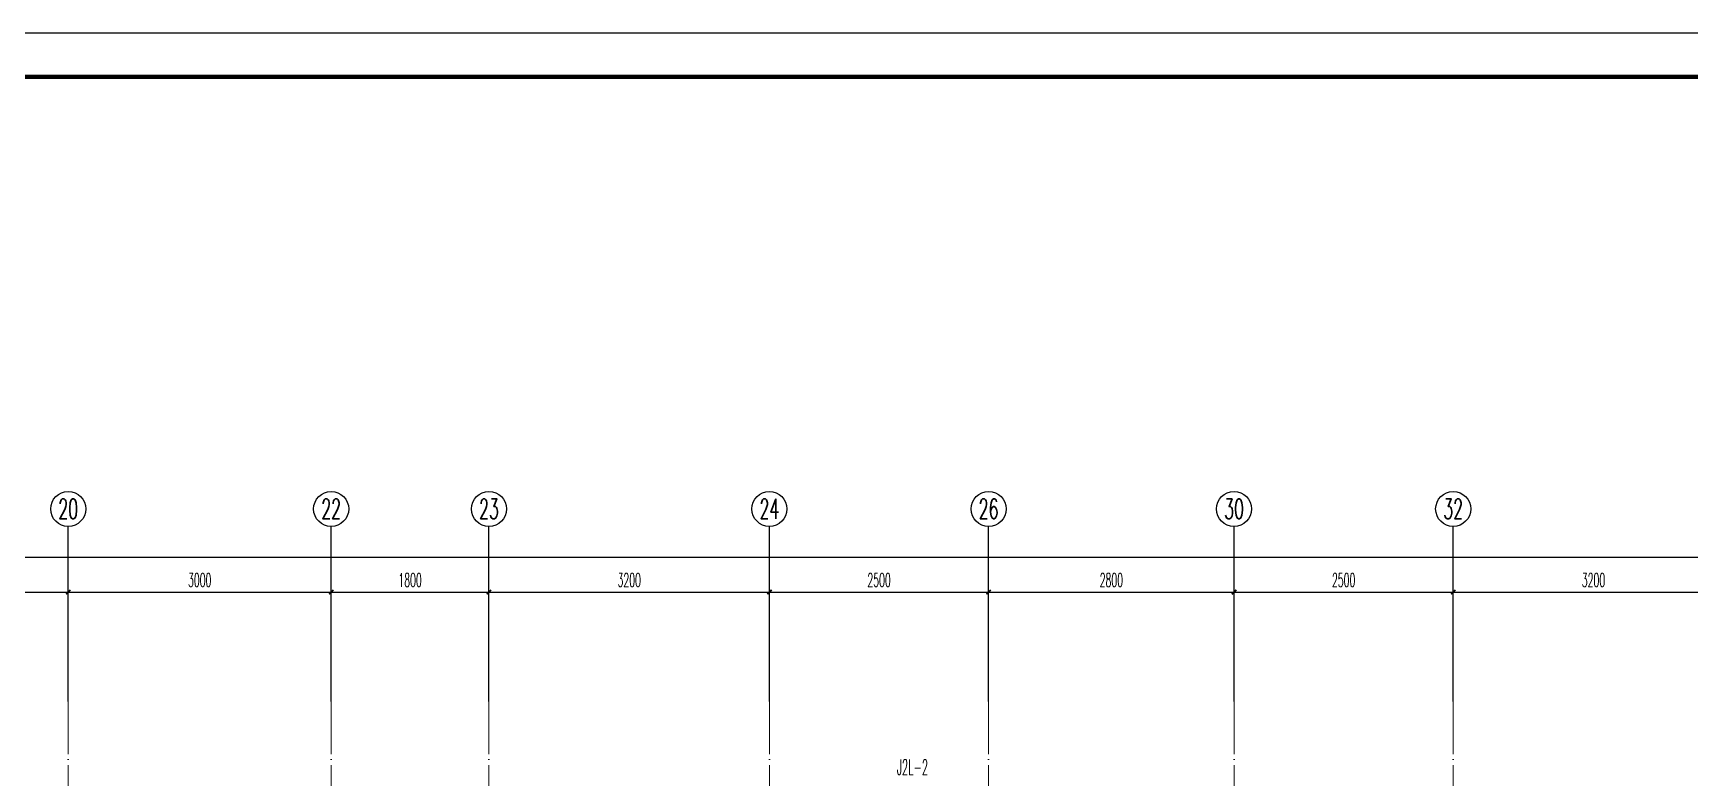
# Model space of a CAD drawing. Extents: x 27938 to 650306, y -92720 to 1524912.
# Drawn here: x 300917 to 319817, y 116984 to 125489 of the extents above; entities that cross this region are included whole.
import ezdxf
from ezdxf.enums import TextEntityAlignment as Align

# ---------------------------------------------------------------- set-up
doc = ezdxf.new("R2010")
doc.units = 0
doc.header["$LTSCALE"] = 1000
doc.header["$MEASUREMENT"] = 0
doc.linetypes.add('DOTE', pattern=[2.42, 2, -0.2, 0.02, -0.2])
for name, color, linetype in [('AXIS', 3, 'Continuous'), ('AXIS_TEXT', 4, 'Continuous'), ('DIM_给水', 3, 'Continuous'), ('图框', 140, 'Continuous')]:
    doc.layers.add(name, color=color, linetype=linetype)
doc.layers.add('DOTE', color=19, linetype='DOTE', lineweight=9)
doc.styles.add('_TCH_AXIS', font='COMPLEX', dxfattribs={"bigfont": 'GBCBIG'})
doc.styles.add('_TCH_DIM_T3', font='SIMPLEX.shx', dxfattribs={"width": 0.494118, "bigfont": 'GBCBIG.shx'})
doc.styles.add('_TWT_SERIAL', font='simplex.shx', dxfattribs={"width": 0.6, "oblique": 10, "height": 3, "bigfont": 'aadri.shx'})
doc.styles.add('COMPLEX', font='COMPLEX')
doc.dimstyles.new('_TCH_ARCH&&50', dxfattribs={"dimtxt": 157.5, "dimasz": 50, "dimexe": 125, "dimexo": 150, "dimgap": 58.75, "dimtad": 1, "dimdec": 0, "dimzin": 0, "dimdsep": 46, "dimtxsty": '_TCH_DIM_T3', "dimblk": 'ARCHTICK', "dimcen": 0.09, "dimclrt": 7, "dimazin": 0, "dimtfac": 1, "dimtdec": 0, "dimtix": 1, "dimtmove": 2, "dimatfit": 3, "dimldrblk": 'ARCHTICK', "dimfxl": 1, "dimtolj": 1, "dimtzin": 0, "dimarcsym": 0})

# ---------------------------------------------------------------- blocks, each defined once
blk = doc.blocks.new('FGDGDRGSDGDG')
at = {"layer": 'DOTE', "linetype": 'DOTE', "ltscale": 0.3}
for p, q in [((519382, 529998), (519382, 522348)), ((522382, 529998), (522382, 522348)), ((524182, 529998), (524182, 513948)), ((527382, 529998), (527382, 523848)), ((529882, 529998), (529882, 522348)), ((532682, 529998), (532682, 522348)), ((535182, 529998), (535182, 523848))]:
    blk.add_line(p, q, dxfattribs=at)
blk = doc.blocks.new('A$C3EFC1732')
at = {"layer": '图框'}
blk.add_lwpolyline([(-10512, -59400), (126150, -59400), (126150, 0), (-10512, 0)], close=True, dxfattribs=at)
at = {"layer": '图框', "const_width": 100}
blk.add_lwpolyline([(-8012, -58400), (125150, -58400), (125150, -1000), (-8012, -1000)], close=True, dxfattribs=at)
blk = doc.blocks.new('_ArchTick')
at = {"color": 0, "linetype": 'ByBlock', "const_width": 0.4}
blk.add_lwpolyline([(-0.5, -0.5), (0.5, 0.5)], dxfattribs=at)
blk = doc.blocks.new('*D542')
at = {"layer": 'AXIS', "color": 0, "lineweight": -2}
for p, q in [((317117, 118006), (317117, 119231)), ((317117, 119106), (320317, 119106)), ((320317, 118006), (320317, 119231))]:
    blk.add_line(p, q, dxfattribs=at)
at = {"layer": 'Defpoints', "color": 0}
for p in [(320317, 119106), (317117, 117856), (320317, 117856)]:
    blk.add_point(p, dxfattribs=at)
at = {"layer": 'AXIS', "color": 0, "lineweight": -2, "xscale": 50, "yscale": 50, "zscale": 50, "rotation": 180}
blk.add_blockref('_ArchTick', (317117, 119106), dxfattribs=at)
at = {"layer": 'AXIS', "color": 0, "lineweight": -2, "xscale": 50, "yscale": 50, "zscale": 50}
blk.add_blockref('_ArchTick', (320317, 119106), dxfattribs=at)
at = {"layer": 'AXIS', "color": 7, "insert": (318717, 119243), "char_height": 157.5, "attachment_point": 5, "style": '_TCH_DIM_T3'}
blk.add_mtext('\\A1;3200', dxfattribs=at)
blk = doc.blocks.new('*D543')
at = {"layer": 'AXIS', "color": 0, "lineweight": -2}
for p, q in [((314617, 118006), (314617, 119231)), ((314617, 119106), (317117, 119106)), ((317117, 118006), (317117, 119231))]:
    blk.add_line(p, q, dxfattribs=at)
at = {"layer": 'Defpoints', "color": 0}
for p in [(317117, 119106), (314617, 117856), (317117, 117856)]:
    blk.add_point(p, dxfattribs=at)
at = {"layer": 'AXIS', "color": 0, "lineweight": -2, "xscale": 50, "yscale": 50, "zscale": 50, "rotation": 180}
blk.add_blockref('_ArchTick', (314617, 119106), dxfattribs=at)
at = {"layer": 'AXIS', "color": 0, "lineweight": -2, "xscale": 50, "yscale": 50, "zscale": 50}
blk.add_blockref('_ArchTick', (317117, 119106), dxfattribs=at)
at = {"layer": 'AXIS', "color": 7, "insert": (315867, 119243), "char_height": 157.5, "attachment_point": 5, "style": '_TCH_DIM_T3'}
blk.add_mtext('\\A1;2500', dxfattribs=at)
blk = doc.blocks.new('*D544')
at = {"layer": 'AXIS', "color": 0, "lineweight": -2}
for p, q in [((311817, 118006), (311817, 119231)), ((311817, 119106), (314617, 119106)), ((314617, 118006), (314617, 119231))]:
    blk.add_line(p, q, dxfattribs=at)
at = {"layer": 'Defpoints', "color": 0}
for p in [(314617, 119106), (311817, 117856), (314617, 117856)]:
    blk.add_point(p, dxfattribs=at)
at = {"layer": 'AXIS', "color": 0, "lineweight": -2, "xscale": 50, "yscale": 50, "zscale": 50, "rotation": 180}
blk.add_blockref('_ArchTick', (311817, 119106), dxfattribs=at)
at = {"layer": 'AXIS', "color": 0, "lineweight": -2, "xscale": 50, "yscale": 50, "zscale": 50}
blk.add_blockref('_ArchTick', (314617, 119106), dxfattribs=at)
at = {"layer": 'AXIS', "color": 7, "insert": (313217, 119243), "char_height": 157.5, "attachment_point": 5, "style": '_TCH_DIM_T3'}
blk.add_mtext('\\A1;2800', dxfattribs=at)
blk = doc.blocks.new('*D545')
at = {"layer": 'AXIS', "color": 0, "lineweight": -2}
for p, q in [((309317, 118006), (309317, 119231)), ((309317, 119106), (311817, 119106)), ((311817, 118006), (311817, 119231))]:
    blk.add_line(p, q, dxfattribs=at)
at = {"layer": 'Defpoints', "color": 0}
for p in [(311817, 119106), (309317, 117856), (311817, 117856)]:
    blk.add_point(p, dxfattribs=at)
at = {"layer": 'AXIS', "color": 0, "lineweight": -2, "xscale": 50, "yscale": 50, "zscale": 50, "rotation": 180}
blk.add_blockref('_ArchTick', (309317, 119106), dxfattribs=at)
at = {"layer": 'AXIS', "color": 0, "lineweight": -2, "xscale": 50, "yscale": 50, "zscale": 50}
blk.add_blockref('_ArchTick', (311817, 119106), dxfattribs=at)
at = {"layer": 'AXIS', "color": 7, "insert": (310567, 119243), "char_height": 157.5, "attachment_point": 5, "style": '_TCH_DIM_T3'}
blk.add_mtext('\\A1;2500', dxfattribs=at)
blk = doc.blocks.new('*D546')
at = {"layer": 'AXIS', "color": 0, "lineweight": -2}
for p, q in [((306117, 118006), (306117, 119231)), ((306117, 119106), (309317, 119106)), ((309317, 118006), (309317, 119231))]:
    blk.add_line(p, q, dxfattribs=at)
at = {"layer": 'Defpoints', "color": 0}
for p in [(309317, 119106), (306117, 117856), (309317, 117856)]:
    blk.add_point(p, dxfattribs=at)
at = {"layer": 'AXIS', "color": 0, "lineweight": -2, "xscale": 50, "yscale": 50, "zscale": 50, "rotation": 180}
blk.add_blockref('_ArchTick', (306117, 119106), dxfattribs=at)
at = {"layer": 'AXIS', "color": 0, "lineweight": -2, "xscale": 50, "yscale": 50, "zscale": 50}
blk.add_blockref('_ArchTick', (309317, 119106), dxfattribs=at)
at = {"layer": 'AXIS', "color": 7, "insert": (307717, 119243), "char_height": 157.5, "attachment_point": 5, "style": '_TCH_DIM_T3'}
blk.add_mtext('\\A1;3200', dxfattribs=at)
blk = doc.blocks.new('*D547')
at = {"layer": 'AXIS', "color": 0, "lineweight": -2}
for p, q in [((304317, 118006), (304317, 119231)), ((304317, 119106), (306117, 119106)), ((306117, 118006), (306117, 119231))]:
    blk.add_line(p, q, dxfattribs=at)
at = {"layer": 'Defpoints', "color": 0}
for p in [(306117, 119106), (304317, 117856), (306117, 117856)]:
    blk.add_point(p, dxfattribs=at)
at = {"layer": 'AXIS', "color": 0, "lineweight": -2, "xscale": 50, "yscale": 50, "zscale": 50, "rotation": 180}
blk.add_blockref('_ArchTick', (304317, 119106), dxfattribs=at)
at = {"layer": 'AXIS', "color": 0, "lineweight": -2, "xscale": 50, "yscale": 50, "zscale": 50}
blk.add_blockref('_ArchTick', (306117, 119106), dxfattribs=at)
at = {"layer": 'AXIS', "color": 7, "insert": (305217, 119243), "char_height": 157.5, "attachment_point": 5, "style": '_TCH_DIM_T3'}
blk.add_mtext('\\A1;1800', dxfattribs=at)
blk = doc.blocks.new('*D548')
at = {"layer": 'AXIS', "color": 0, "lineweight": -2}
for p, q in [((301317, 118006), (301317, 119231)), ((301317, 119106), (304317, 119106)), ((304317, 118006), (304317, 119231))]:
    blk.add_line(p, q, dxfattribs=at)
at = {"layer": 'Defpoints', "color": 0}
for p in [(304317, 119106), (301317, 117856), (304317, 117856)]:
    blk.add_point(p, dxfattribs=at)
at = {"layer": 'AXIS', "color": 0, "lineweight": -2, "xscale": 50, "yscale": 50, "zscale": 50, "rotation": 180}
blk.add_blockref('_ArchTick', (301317, 119106), dxfattribs=at)
at = {"layer": 'AXIS', "color": 0, "lineweight": -2, "xscale": 50, "yscale": 50, "zscale": 50}
blk.add_blockref('_ArchTick', (304317, 119106), dxfattribs=at)
at = {"layer": 'AXIS', "color": 7, "insert": (302817, 119243), "char_height": 157.5, "attachment_point": 5, "style": '_TCH_DIM_T3'}
blk.add_mtext('\\A1;3000', dxfattribs=at)
blk = doc.blocks.new('*D549')
at = {"layer": 'AXIS', "color": 0, "lineweight": -2}
for p, q in [((299517, 118006), (299517, 119231)), ((299517, 119106), (301317, 119106)), ((301317, 118006), (301317, 119231))]:
    blk.add_line(p, q, dxfattribs=at)
at = {"layer": 'Defpoints', "color": 0}
for p in [(301317, 119106), (299517, 117856), (301317, 117856)]:
    blk.add_point(p, dxfattribs=at)
at = {"layer": 'AXIS', "color": 0, "lineweight": -2, "xscale": 50, "yscale": 50, "zscale": 50, "rotation": 180}
blk.add_blockref('_ArchTick', (299517, 119106), dxfattribs=at)
at = {"layer": 'AXIS', "color": 0, "lineweight": -2, "xscale": 50, "yscale": 50, "zscale": 50}
blk.add_blockref('_ArchTick', (301317, 119106), dxfattribs=at)
at = {"layer": 'AXIS', "color": 7, "insert": (300417, 119243), "char_height": 157.5, "attachment_point": 5, "style": '_TCH_DIM_T3'}
blk.add_mtext('\\A1;1800', dxfattribs=at)
blk = doc.blocks.new('*D598')
at = {"layer": 'AXIS', "color": 0, "lineweight": -2}
for p, q in [((272017, 118006), (272017, 119631)), ((272017, 119506), (327017, 119506)), ((327017, 118006), (327017, 119631))]:
    blk.add_line(p, q, dxfattribs=at)
at = {"layer": 'Defpoints', "color": 0}
for p in [(327017, 119506), (272017, 117856), (327017, 117856)]:
    blk.add_point(p, dxfattribs=at)
at = {"layer": 'AXIS', "color": 0, "lineweight": -2, "xscale": 50, "yscale": 50, "zscale": 50, "rotation": 180}
blk.add_blockref('_ArchTick', (272017, 119506), dxfattribs=at)
at = {"layer": 'AXIS', "color": 0, "lineweight": -2, "xscale": 50, "yscale": 50, "zscale": 50}
blk.add_blockref('_ArchTick', (327017, 119506), dxfattribs=at)
at = {"layer": 'AXIS', "color": 7, "insert": (299517, 119643), "char_height": 157.5, "attachment_point": 5, "style": '_TCH_DIM_T3'}
blk.add_mtext('\\A1;55000', dxfattribs=at)
blk = doc.blocks.new('_AXISO')
blk.add_circle((0, 0), 0.5)
at = {"layer": 'AXIS_TEXT', "style": 'COMPLEX', "width": 1.041667}
blk.add_attdef('A', text='', height=0.56, dxfattribs=at).set_placement((-0.25, -0.28), (0.25, -0.28), align=Align.FIT)

msp = doc.modelspace()

# ---------------------------------------------------------------- linework, layer by layer
at = {"layer": 'AXIS'}
for p, q in [((301316.6, 117855.9), (301316.6, 119855.9)), ((304316.6, 117855.9), (304316.6, 119855.9)), ((306116.6, 117855.9), (306116.6, 119855.9)), ((309316.6, 117855.9), (309316.6, 119855.9)), ((311816.6, 117855.9), (311816.6, 119855.9)), ((314616.6, 117855.9), (314616.6, 119855.9)), ((317116.6, 117855.9), (317116.6, 119855.9))]:
    msp.add_line(p, q, dxfattribs=at)

# ---------------------------------------------------------------- block references
at = {"xscale": 0.5, "yscale": 0.5, "zscale": 0.5}
msp.add_blockref('A$C3EFC1732', (271966, 125489.4), dxfattribs=at)
msp.add_blockref('FGDGDRGSDGDG', (-218065.9, -412142.6))
at = {"layer": 'AXIS'}
ref = msp.add_blockref('_AXISO', (301316.6, 120055.9), dxfattribs=dict(at, xscale=400, yscale=400, zscale=400))
ref.add_attrib('A', '20', dxfattribs={"layer": 'AXIS_TEXT', "height": 226.27, "style": '_TCH_AXIS', "width": 0.617647}).set_placement((301203.4, 119942.7), (301429.7, 119942.7), align=Align.FIT)
ref = msp.add_blockref('_AXISO', (304316.6, 120055.9), dxfattribs=dict(at, xscale=400, yscale=400, zscale=400))
ref.add_attrib('A', '22', dxfattribs={"layer": 'AXIS_TEXT', "height": 226.27, "style": '_TCH_AXIS', "width": 0.617647}).set_placement((304203.4, 119942.7), (304429.7, 119942.7), align=Align.FIT)
ref = msp.add_blockref('_AXISO', (306116.6, 120055.9), dxfattribs=dict(at, xscale=400, yscale=400, zscale=400))
ref.add_attrib('A', '23', dxfattribs={"layer": 'AXIS_TEXT', "height": 226.27, "style": '_TCH_AXIS', "width": 0.617647}).set_placement((306003.4, 119942.7), (306229.7, 119942.7), align=Align.FIT)
ref = msp.add_blockref('_AXISO', (309316.6, 120055.9), dxfattribs=dict(at, xscale=400, yscale=400, zscale=400))
ref.add_attrib('A', '24', dxfattribs={"layer": 'AXIS_TEXT', "height": 226.27, "style": '_TCH_AXIS', "width": 0.583333}).set_placement((309203.4, 119942.7), (309429.7, 119942.7), align=Align.FIT)
ref = msp.add_blockref('_AXISO', (311816.6, 120055.9), dxfattribs=dict(at, xscale=400, yscale=400, zscale=400))
ref.add_attrib('A', '26', dxfattribs={"layer": 'AXIS_TEXT', "height": 226.27, "style": '_TCH_AXIS', "width": 0.617647}).set_placement((311703.4, 119942.7), (311929.7, 119942.7), align=Align.FIT)
ref = msp.add_blockref('_AXISO', (314616.6, 120055.9), dxfattribs=dict(at, xscale=400, yscale=400, zscale=400))
ref.add_attrib('A', '30', dxfattribs={"layer": 'AXIS_TEXT', "height": 226.27, "style": '_TCH_AXIS', "width": 0.636364}).set_placement((314503.4, 119942.7), (314729.7, 119942.7), align=Align.FIT)
ref = msp.add_blockref('_AXISO', (317116.6, 120055.9), dxfattribs=dict(at, xscale=400, yscale=400, zscale=400))
ref.add_attrib('A', '32', dxfattribs={"layer": 'AXIS_TEXT', "height": 226.27, "style": '_TCH_AXIS', "width": 0.636364}).set_placement((317003.4, 119942.7), (317229.7, 119942.7), align=Align.FIT)

# ---------------------------------------------------------------- texts
at = {"layer": 'DIM_给水', "color": 7, "style": '_TWT_SERIAL', "width": 0.48}
msp.add_text('J2L-2', height=175, dxfattribs=at).set_placement((310770.2, 117018.8))

# ---------------------------------------------------------------- dimensions: what is measured, and where the dimension line sits
at = {"layer": 'AXIS'}
for p1, p2, distance, picture, middle in [((272016.6, 117855.9), (327016.6, 117855.9), 1650, '*D598', (299516.6, 119643.4)), ((299516.6, 117855.9), (301316.6, 117855.9), 1250, '*D549', (300416.6, 119243.4)), ((301316.6, 117855.9), (304316.6, 117855.9), 1250, '*D548', (302816.6, 119243.4)), ((304316.6, 117855.9), (306116.6, 117855.9), 1250, '*D547', (305216.6, 119243.4)), ((306116.6, 117855.9), (309316.6, 117855.9), 1250, '*D546', (307716.6, 119243.4)), ((309316.6, 117855.9), (311816.6, 117855.9), 1250, '*D545', (310566.6, 119243.4)), ((311816.6, 117855.9), (314616.6, 117855.9), 1250, '*D544', (313216.6, 119243.4)), ((314616.6, 117855.9), (317116.6, 117855.9), 1250, '*D543', (315866.6, 119243.4)), ((317116.6, 117855.9), (320316.6, 117855.9), 1250, '*D542', (318716.6, 119243.4))]:
    dim = msp.add_aligned_dim(p1=p1, p2=p2, distance=distance, dimstyle='_TCH_ARCH&&50', dxfattribs=at)
    dim.commit()
    dim.dimension.update_dxf_attribs({"geometry": picture, "text_midpoint": middle})

doc.saveas('drawing.dxf')
